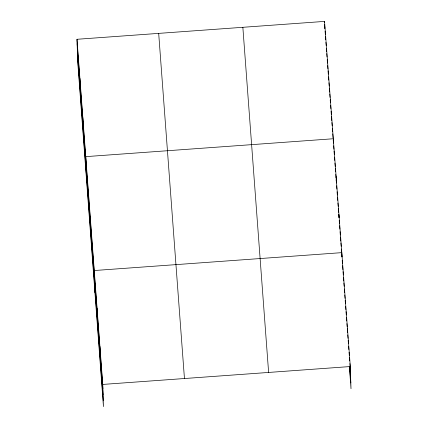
<?xml version="1.0" encoding="UTF-8"?>
<svg xmlns="http://www.w3.org/2000/svg" width="428" height="428" viewBox="0 0 428 428"><rect width="100%" height="100%" fill="white"/><g stroke="black" fill="none" stroke-linecap="round" stroke-linejoin="round"><path stroke-width="0.64" d="M76.992 39.285L102.757 384.43L103.453 406.6L77.693 61.461L76.992 39.285L324.547 21.4L350.307 366.539L351.008 388.715L349.366 366.732M102.757 384.43L350.307 366.539M324.681 25.771L324.879 28.419M325.077 31.073L325.328 34.39M325.473 36.375L325.724 39.692M325.922 42.345L326.168 45.657M326.366 48.311L326.612 51.628M326.762 53.612L327.008 56.929M327.206 59.583L327.452 62.895M327.65 65.548L327.901 68.865M328.046 70.85L328.297 74.167M328.495 76.821L328.741 80.132M328.939 82.786L329.185 86.103M329.335 88.088L329.63 92.068M329.779 94.058L330.025 97.37M330.223 100.024L330.421 102.677M330.619 105.325L330.871 108.642M331.069 111.296L331.315 114.608M331.465 116.598L331.759 120.573M331.909 122.563L332.155 125.88M332.353 128.534L332.599 131.845M332.749 133.836L333.048 137.811M333.193 139.801L333.444 143.118L333.305 138.747L85.755 156.637L86.451 178.808M333.642 145.782L333.888 149.11M334.038 151.111L334.289 154.438M334.487 157.103L334.733 160.436M334.931 163.1L335.183 166.428M335.333 168.429L335.579 171.756M335.777 174.421L336.028 177.754M336.178 179.749L336.424 183.082M336.622 185.747L336.873 189.074M337.071 191.739L337.323 195.072M337.467 197.067L337.719 200.4M337.917 203.065L338.168 206.392M338.313 208.393L338.612 212.39M338.762 214.385L339.013 217.718M339.211 220.383L339.458 223.71M339.607 225.711L339.859 229.039M340.057 231.703L340.303 235.036M340.453 237.032L340.752 241.028M340.902 243.024L341.148 246.357M341.346 249.021L341.598 252.349M341.747 254.35L341.945 257.014L341.806 252.643L94.256 270.533L94.952 292.704M342.191 260.342L342.443 263.675M342.593 265.67L342.887 269.667M343.037 271.668L343.288 274.995M343.486 277.66L343.732 280.993M343.882 282.988L344.133 286.321M344.331 288.986L344.577 292.313M344.781 294.978L345.027 298.311M345.177 300.306L345.423 303.639M345.626 306.304L345.872 309.631M346.022 311.632L346.268 314.96M346.471 317.624L346.717 320.957M346.915 323.622L347.167 326.949M347.317 328.95L347.563 332.278M347.761 334.942L348.012 338.275M348.162 340.271L348.408 343.604M348.606 346.268L348.857 349.596M349.055 352.26L349.302 355.593M349.451 357.589L349.703 360.922M349.901 363.586L350.446 370.91M349.837 366.127L350.634 376.784M349.628 366.855L350.821 382.841M242.853 27.301L268.618 372.446M158.686 33.384L184.452 378.529M77.131 43.656L102.897 388.795M77.318 49.53L103.078 394.675M77.505 55.581L103.271 400.726M347.477 328.576L347.595 332.321M344.642 290.612L344.7 292.485M338.971 214.679L339.072 217.799M336.14 176.716L336.274 181.081M330.384 99.633L330.486 102.752M327.463 60.514L327.543 63.012M324.547 21.4L324.585 22.647M324.643 24.519L324.766 28.382M99.922 346.461L100.061 350.832M97.092 308.497L97.226 312.868M91.421 232.565L91.56 236.935M88.585 194.601L88.724 198.972M82.834 117.518L82.973 121.889M79.913 78.404L80.052 82.77"/></g></svg>
